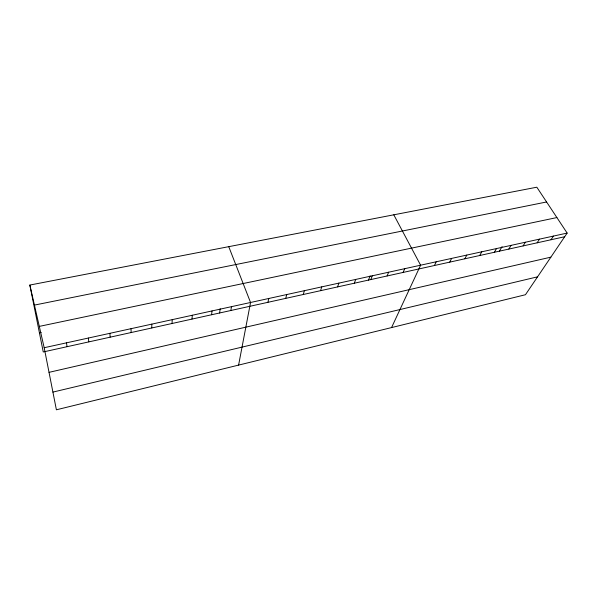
<?xml version="1.0" encoding="UTF-8"?>
<svg xmlns="http://www.w3.org/2000/svg" width="597" height="597" viewBox="0 0 597 597"><rect width="100%" height="100%" fill="white"/><g stroke="black" fill="none" stroke-linecap="round" stroke-linejoin="round"><path stroke-width="0.9" d="M151.765 327.902L151.817 324.126M172.04 323.425L172.234 319.649M191.98 319.022L192.309 315.253M211.584 314.694L212.047 310.925M219.606 313.015L220.196 308.746M230.86 310.44L231.457 306.671M238.599 365.095L250.546 302.485L228.748 246.665M267.934 302.254L268.769 298.493M285.754 298.321L286.709 294.56M303.306 294.44L304.366 290.687M320.582 290.627L321.746 286.873M337.589 286.873L338.857 283.127M354.342 283.172L355.708 279.426M368.476 280.135L370.118 275.904M370.841 279.53L372.304 275.792M387.095 275.941L388.647 272.21M403.102 272.404L404.751 268.68M391.557 327.574L420.609 265.202L393.796 214.816M434.422 265.493L436.235 261.777M449.735 262.113L451.638 258.397M464.832 258.777L466.809 255.076M479.704 255.494L481.764 251.792M494.376 252.255L496.503 248.561M499.383 251.225L502.07 246.636M508.831 249.061L511.039 245.374M523.091 245.912L525.36 242.24M537.143 242.807L539.487 239.143M551.009 239.748L553.412 236.084M567.15 233.076L525.45 294.731L56.394 409.796L44.185 347.723L29.85 285.053L536.83 187.204L567.15 233.076L44.185 347.723M52.917 392.095L537.561 276.829M49.029 372.341L550.867 257.15M564.68 236.733L43.245 351.961L29.85 285.053M39.417 332.813L41.193 332.432M39.305 326.395L556.897 217.562M34.432 305.097L546.591 201.973M66.476 342.835L67.051 346.611M88.378 338.036L88.789 341.812M109.893 333.32L110.146 337.096M131.041 328.686L131.131 332.462"/></g></svg>
